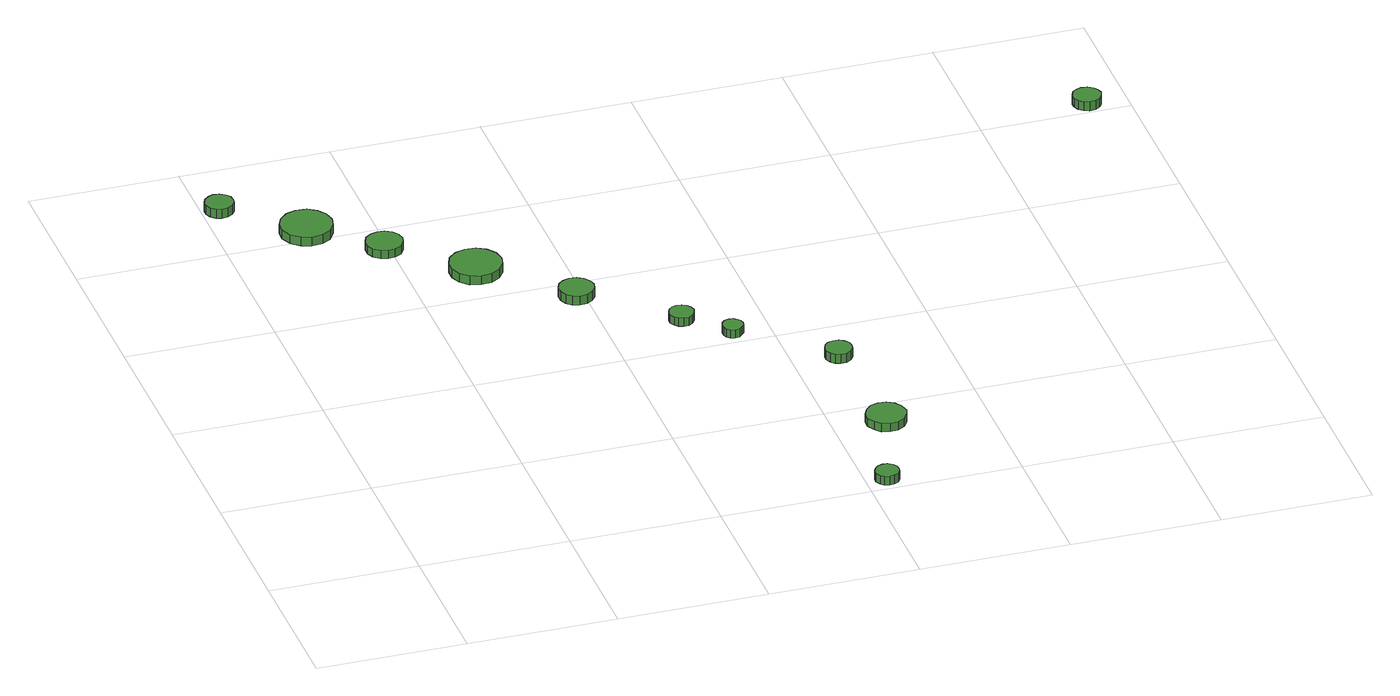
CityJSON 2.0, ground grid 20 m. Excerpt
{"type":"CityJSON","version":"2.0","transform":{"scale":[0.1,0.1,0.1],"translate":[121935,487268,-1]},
"CityObjects":{
"tree1":{"type":"SolitaryVegetationObject","attributes":{"function":"something"},"geometry":[{"type":"MultiSurface","lod":"1","boundaries":[[[0,1,2,3,4,5,6,7,8,9,10,11,12,13,14]],[[15,16,17,18,19,20,21,22,23,24,25,26,27,28,29]],[[0,29,28,1]],[[1,28,27,2]],[[2,27,26,3]],[[3,26,25,4]],[[4,25,24,5]],[[5,24,23,6]],[[6,23,22,7]],[[7,22,21,8]],[[8,21,20,9]],[[9,20,19,10]],[[10,19,18,11]],[[11,18,17,12]],[[12,17,16,13]],[[13,16,15,14]],[[14,15,29,0]]]}]},
"tree2":{"type":"SolitaryVegetationObject","attributes":{"function":"something"},"geometry":[{"type":"MultiSurface","lod":"1","boundaries":[[[30,31,32,33,34,35,36,37,38,39,40,41,42,43,44]],[[45,46,47,48,49,50,51,52,53,54,55,56,57,58,59]],[[30,59,58,31]],[[31,58,57,32]],[[32,57,56,33]],[[33,56,55,34]],[[34,55,54,35]],[[35,54,53,36]],[[36,53,52,37]],[[37,52,51,38]],[[38,51,50,39]],[[39,50,49,40]],[[40,49,48,41]],[[41,48,47,42]],[[42,47,46,43]],[[43,46,45,44]],[[44,45,59,30]]]}]},
"tree3":{"type":"SolitaryVegetationObject","attributes":{"function":"something"},"geometry":[{"type":"MultiSurface","lod":"1","boundaries":[[[60,61,62,63,64,65,66,67,68,69,70,71,72,73,74]],[[75,76,77,78,79,80,81,82,83,84,85,86,87,88,89]],[[60,89,88,61]],[[61,88,87,62]],[[62,87,86,63]],[[63,86,85,64]],[[64,85,84,65]],[[65,84,83,66]],[[66,83,82,67]],[[67,82,81,68]],[[68,81,80,69]],[[69,80,79,70]],[[70,79,78,71]],[[71,78,77,72]],[[72,77,76,73]],[[73,76,75,74]],[[74,75,89,60]]]}]},
"tree4":{"type":"SolitaryVegetationObject","attributes":{"function":"something"},"geometry":[{"type":"MultiSurface","lod":"1","boundaries":[[[90,91,92,93,94,95,96,97,98,99,100,101,102,103,104]],[[105,106,107,108,109,110,111,112,113,114,115,116,117,118,119]],[[90,119,118,91]],[[91,118,117,92]],[[92,117,116,93]],[[93,116,115,94]],[[94,115,114,95]],[[95,114,113,96]],[[96,113,112,97]],[[97,112,111,98]],[[98,111,110,99]],[[99,110,109,100]],[[100,109,108,101]],[[101,108,107,102]],[[102,107,106,103]],[[103,106,105,104]],[[104,105,119,90]]]}]},
"tree5":{"type":"SolitaryVegetationObject","attributes":{"function":"something"},"geometry":[{"type":"MultiSurface","lod":"1","boundaries":[[[120,121,122,123,124,125,126,127,128,129,130,131,132,133,134]],[[135,136,137,138,139,140,141,142,143,144,145,146,147,148,149]],[[120,149,148,121]],[[121,148,147,122]],[[122,147,146,123]],[[123,146,145,124]],[[124,145,144,125]],[[125,144,143,126]],[[126,143,142,127]],[[127,142,141,128]],[[128,141,140,129]],[[129,140,139,130]],[[130,139,138,131]],[[131,138,137,132]],[[132,137,136,133]],[[133,136,135,134]],[[134,135,149,120]]]}]},
"tree6":{"type":"SolitaryVegetationObject","attributes":{"function":"something"},"geometry":[{"type":"MultiSurface","lod":"1","boundaries":[[[150,151,152,153,154,155,156,157,158,159,160,161,162,163,164]],[[165,166,167,168,169,170,171,172,173,174,175,176,177,178,179]],[[150,179,178,151]],[[151,178,177,152]],[[152,177,176,153]],[[153,176,175,154]],[[154,175,174,155]],[[155,174,173,156]],[[156,173,172,157]],[[157,172,171,158]],[[158,171,170,159]],[[159,170,169,160]],[[160,169,168,161]],[[161,168,167,162]],[[162,167,166,163]],[[163,166,165,164]],[[164,165,179,150]]]}]},
"tree7":{"type":"SolitaryVegetationObject","attributes":{"function":"something"},"geometry":[{"type":"MultiSurface","lod":"1","boundaries":[[[180,181,182,183,184,185,186,187,188,189,190,191,192,193,194]],[[195,196,197,198,199,200,201,202,203,204,205,206,207,208,209]],[[180,209,208,181]],[[181,208,207,182]],[[182,207,206,183]],[[183,206,205,184]],[[184,205,204,185]],[[185,204,203,186]],[[186,203,202,187]],[[187,202,201,188]],[[188,201,200,189]],[[189,200,199,190]],[[190,199,198,191]],[[191,198,197,192]],[[192,197,196,193]],[[193,196,195,194]],[[194,195,209,180]]]}]},
"tree8":{"type":"SolitaryVegetationObject","attributes":{"function":"something"},"geometry":[{"type":"MultiSurface","lod":"1","boundaries":[[[210,211,212,213,214,215,216,217,218,219,220,221,222,223,224]],[[225,226,227,228,229,230,231,232,233,234,235,236,237,238,239]],[[210,239,238,211]],[[211,238,237,212]],[[212,237,236,213]],[[213,236,235,214]],[[214,235,234,215]],[[215,234,233,216]],[[216,233,232,217]],[[217,232,231,218]],[[218,231,230,219]],[[219,230,229,220]],[[220,229,228,221]],[[221,228,227,222]],[[222,227,226,223]],[[223,226,225,224]],[[224,225,239,210]]]}]},
"tree9":{"type":"SolitaryVegetationObject","attributes":{"function":"something"},"geometry":[{"type":"MultiSurface","lod":"1","boundaries":[[[240,241,242,243,244,245,246,247,248,249,250,251,252,253,254]],[[255,256,257,258,259,260,261,262,263,264,265,266,267,268,269]],[[240,269,268,241]],[[241,268,267,242]],[[242,267,266,243]],[[243,266,265,244]],[[244,265,264,245]],[[245,264,263,246]],[[246,263,262,247]],[[247,262,261,248]],[[248,261,260,249]],[[249,260,259,250]],[[250,259,258,251]],[[251,258,257,252]],[[252,257,256,253]],[[253,256,255,254]],[[254,255,269,240]]]}]},
"tree10":{"type":"SolitaryVegetationObject","attributes":{"function":"something"},"geometry":[{"type":"MultiSurface","lod":"1","boundaries":[[[270,271,272,273,274,275,276,277,278,279,280,281,282,283,284]],[[285,286,287,288,289,290,291,292,293,294,295,296,297,298,299]],[[270,299,298,271]],[[271,298,297,272]],[[272,297,296,273]],[[273,296,295,274]],[[274,295,294,275]],[[275,294,293,276]],[[276,293,292,277]],[[277,292,291,278]],[[278,291,290,279]],[[279,290,289,280]],[[280,289,288,281]],[[281,288,287,282]],[[282,287,286,283]],[[283,286,285,284]],[[284,285,299,270]]]}]},
"tree11":{"type":"SolitaryVegetationObject","attributes":{"function":"something"},"geometry":[{"type":"MultiSurface","lod":"1","boundaries":[[[300,301,302,303,304,305,306,307,308,309,310,311,312,313,314]],[[315,316,317,318,319,320,321,322,323,324,325,326,327,328,329]],[[300,329,328,301]],[[301,328,327,302]],[[302,327,326,303]],[[303,326,325,304]],[[304,325,324,305]],[[305,324,323,306]],[[306,323,322,307]],[[307,322,321,308]],[[308,321,320,309]],[[309,320,319,310]],[[310,319,318,311]],[[311,318,317,312]],[[312,317,316,313]],[[313,316,315,314]],[[314,315,329,300]]]}]}
},
"vertices":[
[40,899,27],[39,907,27],[34,913,27],[27,917,27],[19,918,27],[12,915,27],[6,910,27],[3,903,27],[3,895,27],[6,888,27],[12,882,27],[19,880,27],[27,881,27],[34,885,27],[39,891,27],[39,891,14],[34,885,14],[27,881,14],[19,880,14],[12,882,14],[6,888,14],[3,895,14],[3,903,14],[6,910,14],[12,915,14],[19,918,14],[27,917,14],[34,913,14],[39,907,14],[40,899,14],
[144,814,28],[141,828,28],[133,839,28],[121,847,28],[106,848,28],[93,844,28],[82,834,28],[76,821,28],[76,807,28],[82,793,28],[93,784,28],[106,779,28],[121,781,28],[133,788,28],[141,800,28],[141,800,15],[133,788,15],[121,781,15],[106,779,15],[93,784,15],[82,793,15],[76,807,15],[76,821,15],[82,834,15],[93,844,15],[106,848,15],[121,847,15],[133,839,15],[141,828,15],[144,814,15],
[216,746,26],[214,756,26],[208,764,26],[199,769,26],[189,770,26],[180,767,26],[172,761,26],[168,751,26],[168,741,26],[172,732,26],[180,725,26],[189,722,26],[199,723,26],[208,728,26],[214,737,26],[214,737,14],[208,728,14],[199,723,14],[189,722,14],[180,725,14],[172,732,14],[168,741,14],[168,751,14],[172,761,14],[180,767,14],[189,770,14],[199,769,14],[208,764,14],[214,756,14],[216,746,14],
[320,660,27],[317,674,27],[308,686,27],[296,693,27],[282,694,27],[268,690,27],[257,680,27],[252,667,27],[252,653,27],[257,640,27],[268,630,27],[282,626,27],[296,627,27],[308,634,27],[317,646,27],[317,646,14],[308,634,14],[296,627,14],[282,626,14],[268,630,14],[257,640,14],[252,653,14],[252,667,14],[257,680,14],[268,690,14],[282,694,14],[296,693,14],[308,686,14],[317,674,14],[320,660,14],
[412,565,26],[410,574,26],[404,582,26],[396,587,26],[386,588,26],[377,585,26],[370,579,26],[366,570,26],[366,560,26],[370,551,26],[377,545,26],[386,542,26],[396,543,26],[404,548,26],[410,555,26],[410,555,13],[404,548,13],[396,543,13],[386,542,13],[377,545,13],[370,551,13],[366,560,13],[366,570,13],[370,579,13],[377,585,13],[386,588,13],[396,587,13],[404,582,13],[410,574,13],[412,565,13],
[644,24,23],[643,30,23],[639,35,23],[633,39,23],[627,39,23],[620,37,23],[616,33,23],[613,27,23],[613,20,23],[616,14,23],[620,10,23],[627,8,23],[633,9,23],[639,12,23],[643,17,23],[643,17,10],[639,12,10],[633,9,10],[627,8,10],[620,10,10],[616,14,10],[613,20,10],[613,27,10],[616,33,10],[620,37,10],[627,39,10],[633,39,10],[639,35,10],[643,30,10],[644,24,10],
[514,467,26],[512,474,26],[508,480,26],[502,483,26],[495,484,26],[489,482,26],[484,477,26],[481,471,26],[481,464,26],[484,458,26],[489,453,26],[495,451,26],[502,451,26],[508,455,26],[512,461,26],[512,461,14],[508,455,14],[502,451,14],[495,451,14],[489,453,14],[484,458,14],[481,464,14],[481,471,14],[484,477,14],[489,482,14],[495,484,14],[502,483,14],[508,480,14],[512,474,14],[514,467,14],
[563,418,26],[562,424,26],[558,428,26],[554,431,26],[548,432,26],[542,430,26],[538,426,26],[536,421,26],[536,415,26],[538,410,26],[542,406,26],[548,404,26],[554,405,26],[558,408,26],[562,412,26],[562,412,14],[558,408,14],[554,405,14],[548,404,14],[542,406,14],[538,410,14],[536,415,14],[536,421,14],[538,426,14],[542,430,14],[548,432,14],[554,431,14],[558,428,14],[562,424,14],[563,418,14],
[695,152,26],[692,163,26],[686,172,26],[676,178,26],[665,179,26],[655,176,26],[647,168,26],[642,158,26],[642,147,26],[647,137,26],[655,129,26],[665,126,26],[676,127,26],[686,133,26],[692,142,26],[692,142,14],[686,133,14],[676,127,14],[665,126,14],[655,129,14],[647,137,14],[642,147,14],[642,158,14],[647,168,14],[655,176,14],[665,179,14],[676,178,14],[686,172,14],[692,163,14],[695,152,14],
[676,321,28],[675,328,28],[670,334,28],[664,338,28],[656,338,28],[649,336,28],[644,331,28],[641,324,28],[641,317,28],[644,310,28],[649,305,28],[656,303,28],[664,303,28],[670,307,28],[675,313,28],[675,313,15],[670,307,15],[664,303,15],[656,303,15],[649,305,15],[644,310,15],[641,317,15],[641,324,15],[644,331,15],[649,336,15],[656,338,15],[664,338,15],[670,334,15],[675,328,15],[676,321,15],
[1164,815,28],[1162,822,28],[1158,828,28],[1151,832,28],[1143,833,28],[1136,831,28],[1130,826,28],[1127,818,28],[1127,811,28],[1130,804,28],[1136,799,28],[1143,796,28],[1151,797,28],[1158,801,28],[1162,807,28],[1162,807,15],[1158,801,15],[1151,797,15],[1143,796,15],[1136,799,15],[1130,804,15],[1127,811,15],[1127,818,15],[1130,826,15],[1136,831,15],[1143,833,15],[1151,832,15],[1158,828,15],[1162,822,15],[1164,815,15]
]}
